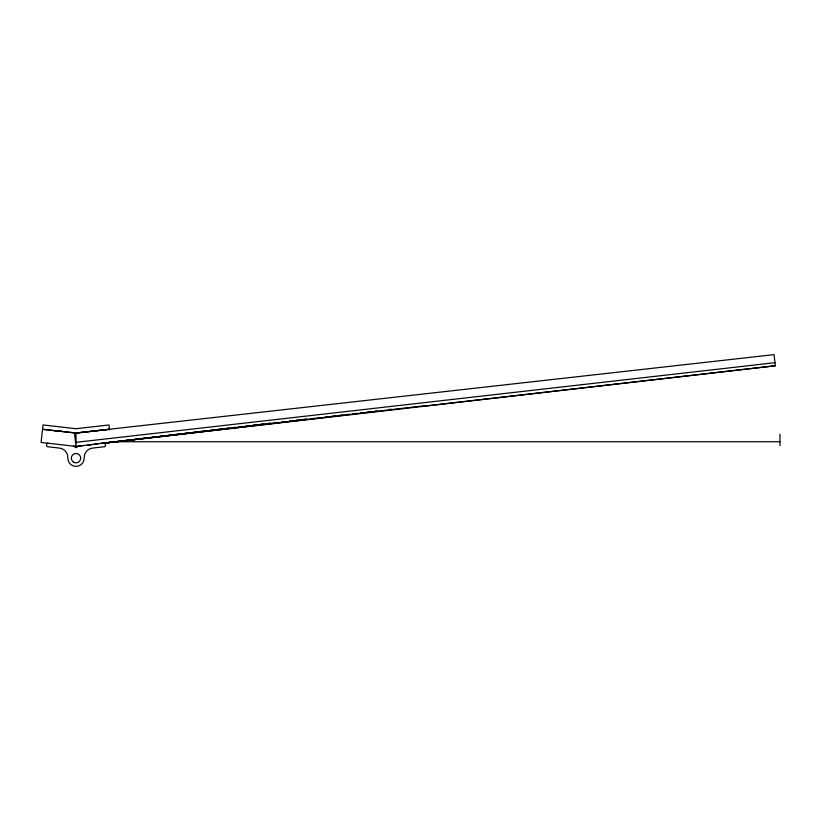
<?xml version="1.0" encoding="UTF-8"?>
<svg xmlns="http://www.w3.org/2000/svg" width="821" height="821" viewBox="0 0 821 821"><rect width="100%" height="100%" fill="white"/><g stroke="black" fill="none" stroke-linecap="round" stroke-linejoin="round"><path stroke-width="1.23" d="M83.629 445.526L79.832 445.988M88.699 444.91L91.234 444.613L88.73 444.92M102.646 443.248L208.544 430.573M210.433 430.337L222.265 428.921M224.39 428.675L228.638 428.162M231.943 427.772L235.801 427.31M239.322 426.889L243.016 426.438M245.479 426.15L249.748 425.637M252.868 425.268L256.655 424.806M260.257 424.375L262.72 424.088M267.502 423.513L270.109 423.195M102.707 443.258L222.173 429.044M224.718 428.736L229.798 428.131M232.343 427.833L236.161 427.382M238.695 427.074L243.786 426.468M246.321 426.171L250.138 425.719M252.683 425.411L257.763 424.806M260.308 424.508L264.116 424.047M266.661 423.749L270.468 423.297M274.286 422.846L278.093 422.384M281.911 421.932L284.456 421.635M289.536 421.029L292.081 420.721M295.888 420.27L298.434 419.972M303.513 419.367L306.059 419.059M87.457 445.085L91.275 444.654M93.82 444.335L97.637 443.925M75.778 433.016L774.049 354.641L775.311 365.766L101.445 443.484L279.397 422.456M281.931 422.158L287.022 421.553M289.556 421.255L293.374 420.804M295.919 420.506L300.999 419.911M303.544 419.603L307.352 419.162M311.169 418.71L314.987 418.258M317.522 417.961L321.339 417.509M325.147 417.058L328.964 416.606M331.51 416.309L335.317 415.857M339.135 415.405L342.942 414.964M345.487 414.656L349.305 414.215M353.112 413.763L356.93 413.312M360.737 412.86L363.282 412.563M367.1 412.111L370.907 411.66M374.725 411.218L377.27 410.911M388.702 409.566L391.248 409.269M101.445 443.463L425.606 405.605M75.553 442.375L774.962 362.687M425.647 405.933L775.311 365.756M42.548 429.342L76.025 433.067L109.491 429.27M93.163 431.046L93.584 431.004M42.548 429.27L76.025 433.047L109.501 429.342M113.206 441.739L779.95 441.739M58.927 431.056L54.781 430.594M61.329 431.323L59.03 431.056M54.432 430.543L57.049 430.84M58.773 431.035L58.117 430.963M61.093 431.302L58.609 431.015M109.562 429.958L108.998 424.96L76.025 428.716L43.041 424.96L41.05 442.447L76.025 446.429L110.958 442.191M74.506 433.17L76.025 446.429L76.025 433.067M779.95 434.217L779.95 445.434M73.418 446.131A2.35 2.35 0 0 1 75.06 447.106A1.17 1.17 0 0 0 76.979 447.106A2.35 2.35 0 0 1 78.631 446.131M104 443.248A1.17 1.17 0 0 1 105.293 444.274L105.427 445.444A1.17 1.17 0 0 1 104.39 446.737L92.537 448.092A9.39 9.39 0 0 0 84.224 457.82A8.21 8.21 0 0 1 76.025 466.379A8.21 8.21 0 0 1 67.815 457.82A9.39 9.39 0 0 0 59.502 448.092L47.649 446.737A1.17 1.17 0 0 1 46.612 445.444L46.746 444.274A1.17 1.17 0 0 1 48.049 443.248M73.674 462.233A4.69 4.69 0 0 0 80.715 458.169A4.69 4.69 0 0 0 73.674 454.105A4.69 4.69 0 0 0 73.674 462.233"/></g></svg>
